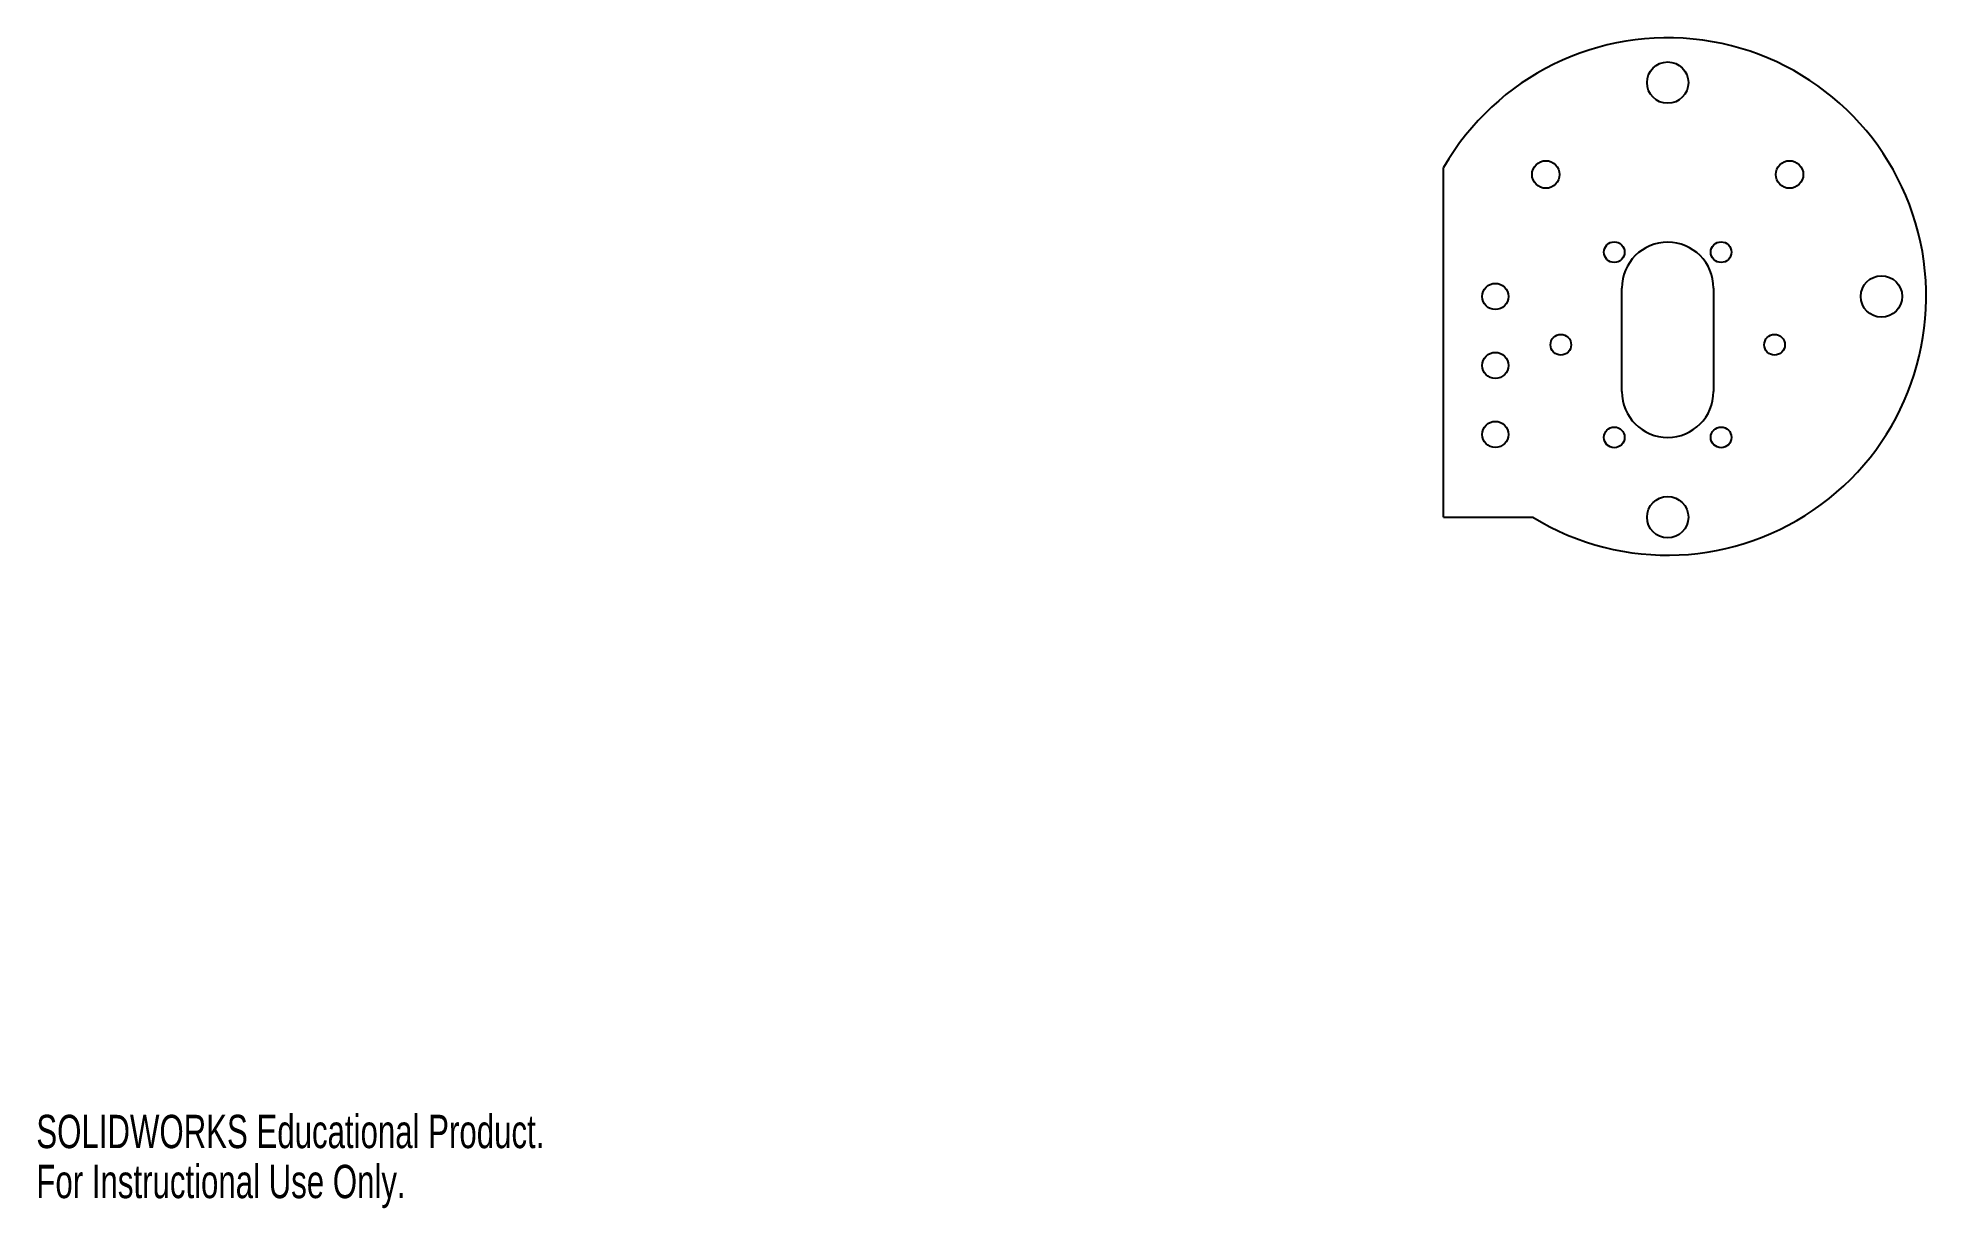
# Model space of a CAD drawing. Header units: millimetres. Extents: x 0 to 274, y 0 to 170.
import ezdxf

# ---------------------------------------------------------------- set-up
doc = ezdxf.new("R2010")
doc.units = ezdxf.units.MM
doc.styles.add('SLDTEXTSTYLE0', font='TXT', dxfattribs={"width": 0.7})

msp = doc.modelspace()

# ---------------------------------------------------------------- linework, layer by layer
at = {"color": 7, "linetype": 'Continuous', "lineweight": 25}
for p, q in [((204.1, 100.1), (204.1, 150.81)), ((229.95, 118.32), (229.95, 133.32)), ((243.25, 133.32), (243.25, 118.32)), ((204.1, 100.1), (217.05, 100.1))]:
    msp.add_line(p, q, dxfattribs=at)
for centre, radius in [((236.6, 163.1), 3), ((218.92, 149.78), 2), ((254.27, 149.78), 2), ((228.85, 138.52), 1.5), ((244.35, 138.52), 1.5), ((267.6, 132.1), 3), ((211.6, 132.1), 1.9), ((221.1, 125.1), 1.5), ((252.1, 125.1), 1.5), ((211.6, 122.1), 1.9), ((211.6, 112.1), 1.9), ((228.85, 111.67), 1.5), ((244.35, 111.67), 1.5), ((236.6, 100.1), 3)]:
    msp.add_circle(centre, radius, dxfattribs=at)
for centre, radius, start, end in [((236.6, 132.1), 37.5, 238.5761, 150.0736), ((236.6, 133.32), 6.65, 0, 180), ((236.6, 118.32), 6.65, 180, 0)]:
    msp.add_arc(centre, radius, start, end, dxfattribs=at)

# ---------------------------------------------------------------- texts
at = {"color": 7, "linetype": 'Continuous', "char_height": 4.8336, "attachment_point": 1, "style": 'SLDTEXTSTYLE0'}
for s, insert in [('SOLIDWORKS Educational Product.', (0, 13.48)), ('For Instructional Use Only.', (0, 6.23))]:
    msp.add_mtext(s, dxfattribs=dict(at, insert=insert))

doc.saveas('drawing.dxf')
